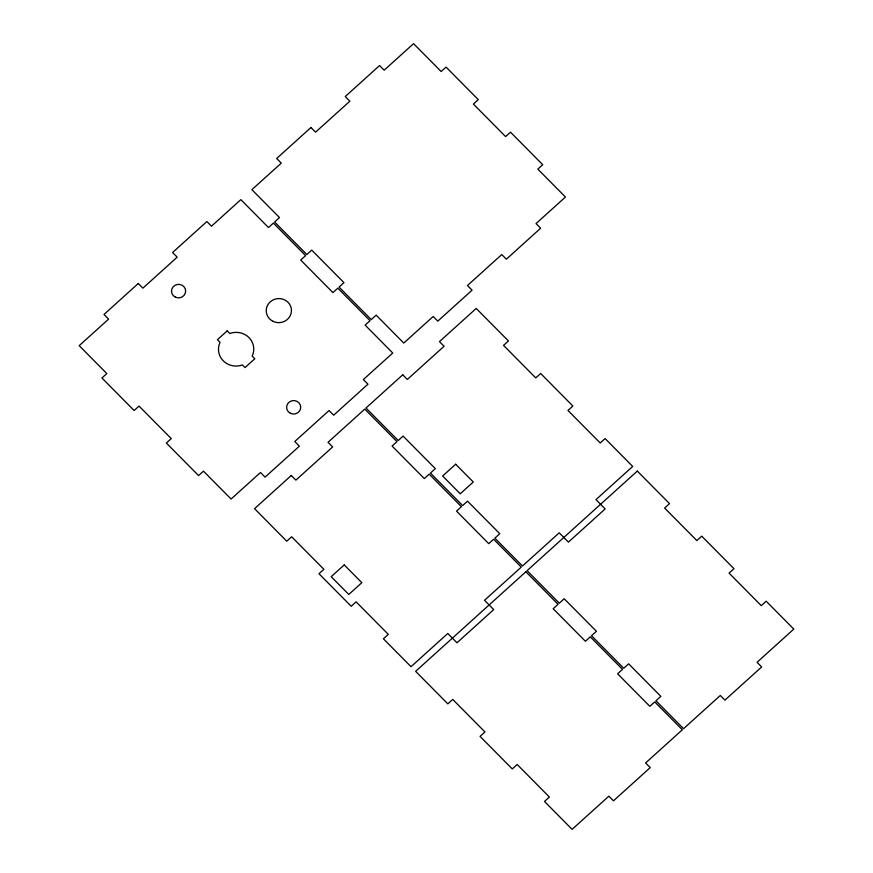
<?xml version="1.0" encoding="UTF-8"?>
<svg xmlns="http://www.w3.org/2000/svg" width="873" height="873" viewBox="0 0 873 873"><rect width="100%" height="100%" fill="white"/><g stroke="black" fill="none" stroke-linecap="round" stroke-linejoin="round"><path stroke-width="1.31" d="M138.283 283.496L103.996 314.466L108.601 319.114L79.203 345.664L106.822 373.557L101.923 377.976L134.136 410.517L139.036 406.087L171.25 438.617L166.35 443.048L198.575 475.578L203.474 471.158L231.083 499.04L260.481 472.489L265.086 477.138L299.374 446.158L294.768 441.509L329.066 410.539L333.672 415.188L367.959 384.207L363.354 379.559L392.752 353.008L365.132 325.127L370.032 320.697L337.818 288.166L332.919 292.586L300.705 260.056L305.605 255.636L273.38 223.095L268.48 227.526L240.872 199.633L211.473 226.194L206.868 221.546L172.581 252.515L177.186 257.164L142.888 288.145L138.283 283.496M310.974 127.502L276.686 158.482L281.281 163.131L251.893 189.681L279.502 217.563L274.613 221.993L306.827 254.523L311.726 250.104L343.94 282.634L339.04 287.053L371.265 319.594L376.165 315.164L403.773 343.056L433.172 316.495L437.777 321.144L472.064 290.174L467.459 285.526L501.757 254.545L506.362 259.194L540.649 228.213L536.044 223.575L565.442 197.025L537.823 169.133L542.722 164.713L510.509 132.172L505.609 136.603L473.395 104.073L478.295 99.642L446.07 67.112L441.171 71.531L413.562 43.65L384.164 70.2L379.559 65.551L345.272 96.532L349.877 101.181L315.579 132.15L310.974 127.502M227.209 330.845L217.421 339.695L220.051 342.358A17.646 16.838 -4.1 0 0 223.259 360.822A17.646 16.838 -4.1 0 0 242.388 364.914L245.029 367.577L254.829 358.727L252.188 356.064A17.646 16.838 -4.1 0 0 248.98 337.589A17.646 16.838 -4.1 0 0 229.85 333.508L227.209 330.845M291.287 475.479L254.545 508.664L286.759 541.205L291.658 536.775L323.883 569.305L318.983 573.736L351.197 606.266L356.097 601.846L388.31 634.376L383.411 638.796L411.03 666.688L447.773 633.492L456.983 642.79L493.714 609.605L484.515 600.308L521.257 567.123L493.638 539.23L488.738 543.661L456.524 511.12L461.424 506.7L429.21 474.17L424.311 478.59L392.086 446.059L396.986 441.629L364.772 409.099L328.03 442.295L332.635 446.932L295.892 480.128L291.287 475.479M402.737 374.801L365.994 407.997L398.208 440.527L403.108 436.107L435.332 468.637L430.433 473.057L462.646 505.598L467.546 501.167L499.76 533.698L494.871 538.128L522.48 566.01L559.222 532.825L568.432 542.122L605.175 508.926L595.964 499.629L632.707 466.444L605.098 438.562L600.198 442.982L567.974 410.452L572.874 406.021L540.66 373.491L535.76 377.922L503.546 345.381L508.435 340.961L476.221 308.431L439.479 341.616L444.084 346.265L407.342 379.449L402.737 374.801M344.224 564.907L331.183 576.682L348.785 594.458L361.837 582.684L344.224 564.907M455.684 464.229L442.633 476.014L460.246 493.791L473.286 482.005L455.684 464.229M525.862 571.771L415.635 671.337L447.849 703.867L452.749 699.437L484.962 731.978L480.063 736.397L512.287 768.927L517.187 764.508L549.401 797.038L544.501 801.469L572.121 829.35L608.863 796.165L613.468 800.814L650.21 767.618L645.605 762.969L682.348 729.784L654.728 701.903L649.828 706.322L617.615 673.792L622.514 669.362L590.29 636.832L585.401 641.262L553.176 608.721L558.076 604.302L525.862 571.771M637.312 471.093L527.085 570.658L559.298 603.188L564.198 598.769L596.423 631.299L591.523 635.73L623.737 668.26L628.636 663.829L660.85 696.37L655.95 700.79L683.57 728.682L720.312 695.486L724.917 700.135L761.66 666.95L757.055 662.301L793.797 629.106L766.178 601.224L761.278 605.655L729.064 573.114L733.964 568.694L701.75 536.164L696.85 540.583L664.626 508.053L669.526 503.623L637.312 471.093M272.987 321.308A12.604 12.026 -4.1 0 0 291.44 310.057A12.604 12.026 -4.1 0 0 272.103 300.487A12.604 12.026 -4.1 0 0 272.987 321.308M175.309 297.104A7.06 6.733 -4.1 0 0 185.643 290.796A7.06 6.733 -4.1 0 0 174.818 285.438A7.06 6.733 -4.1 0 0 175.309 297.104M290.371 413.289A7.06 6.733 -4.1 0 0 300.705 406.982A7.06 6.733 -4.1 0 0 289.88 401.635A7.06 6.733 -4.1 0 0 290.371 413.289"/></g></svg>
